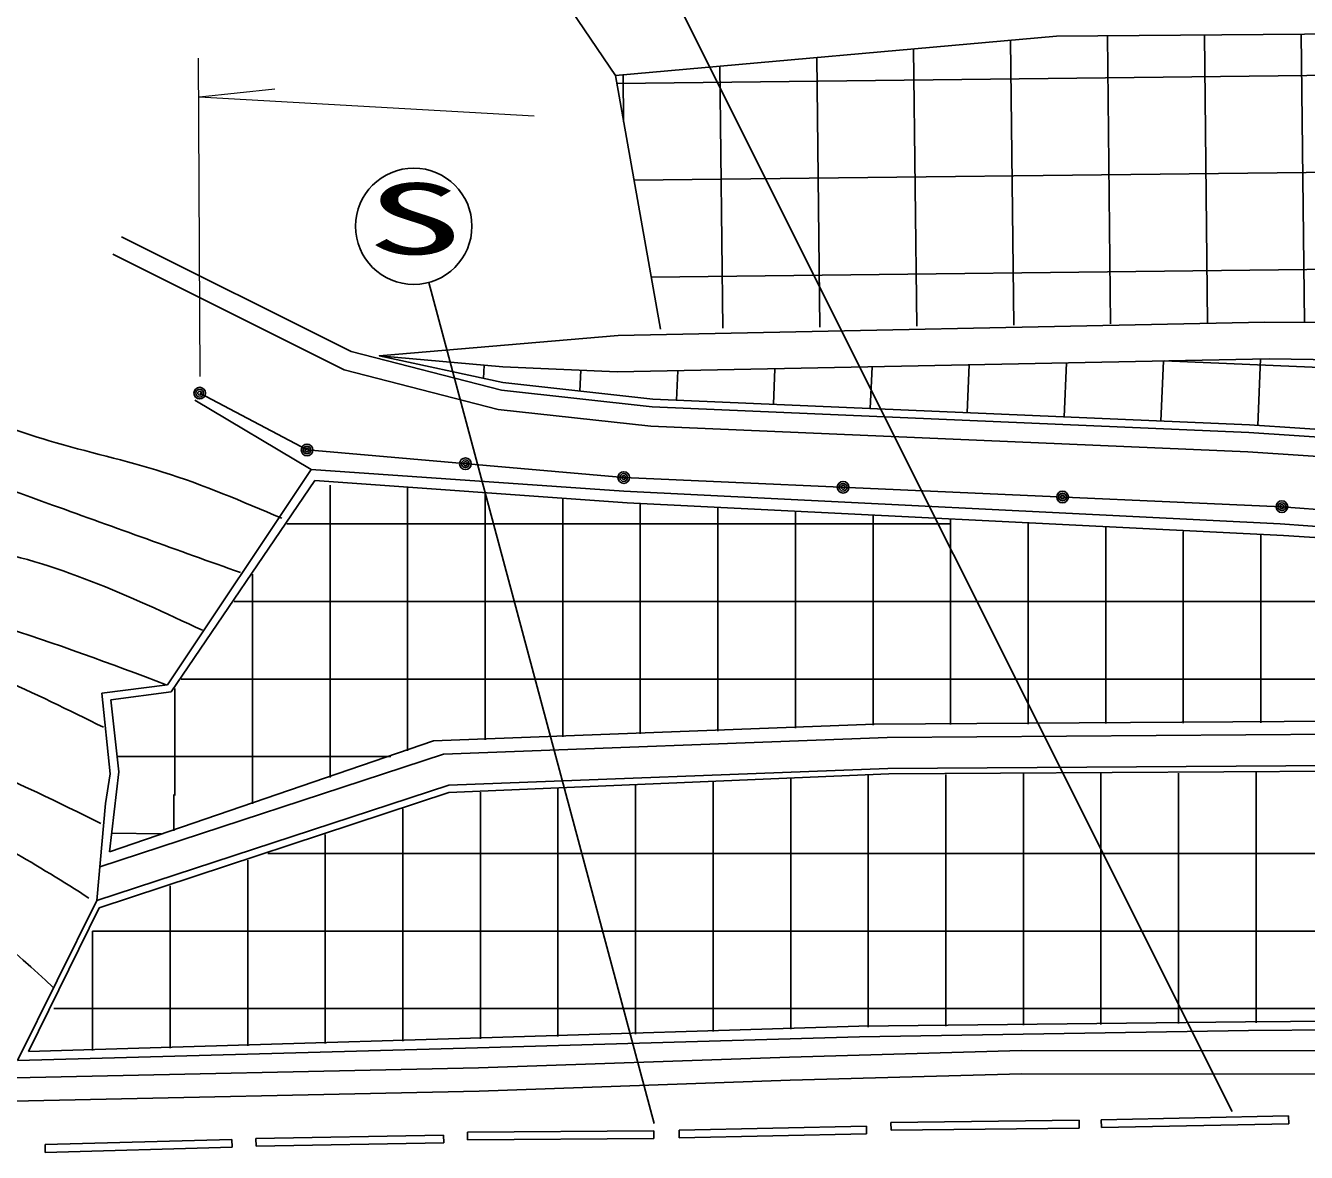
# Model space of a CAD drawing. Units: millimetres, scale not verified. Extents: x 40000 to 680000, y 20000 to 380000.
# Drawn here: x 413512 to 446538, y 287217 to 316265 of the extents above; entities that cross this region are included whole.
import ezdxf
from ezdxf.enums import TextEntityAlignment as Align

# ---------------------------------------------------------------- set-up
doc = ezdxf.new("R2010")
doc.units = ezdxf.units.MM
doc.header["$LTSCALE"] = 1000
for name, color, linetype, lineweight in [('M-BGD', 7, 'Continuous', 25), ('M-STR-HTXT', 7, 'Continuous', 13), ('M-STR-STRC', 7, 'Continuous', 25)]:
    doc.layers.add(name, color=color, linetype=linetype, lineweight=lineweight)
doc.styles.add('ＭＳ ゴシック', font='')
doc.styles.get('ＭＳ ゴシック').set_extended_font_data('MS Gothic')

msp = doc.modelspace()

# ---------------------------------------------------------------- hatches: boundary and pattern name
at = {"layer": 'M-BGD'}
h = msp.add_hatch(dxfattribs=at)
h.set_pattern_fill('USER', color=256, style=0, pattern_type=2)
h.set_pattern_definition([(180.651, (433776, 327330), (28.41, -2499.84), []), (90.651, (433776, 327330), (-2499.84, -28.41), [])])
h.paths.add_polyline_path([(428719, 314977), (440095, 315991), (455003, 316112), (469025, 315334), (477709, 307290), (463220, 308508), (445456, 308620), (429882, 308443)])
h = msp.add_hatch(dxfattribs=at)
h.set_pattern_fill('USER', color=256, style=0, pattern_type=2)
h.set_pattern_definition([(177.5263, (431227, 328143), (-107.9, -2497.67), []), (87.5263, (431227, 328143), (-2497.67, 107.9), [])])
h.paths.add_polyline_path([(422630, 307753), (425821, 307465), (428769, 307338), (445580, 307678), (463208, 307412), (477403, 306485), (482703, 300438), (474919, 302701), (469214, 303790), (455451, 305288), (445067, 305973), (429687, 306637), (425821, 307062)])

# ---------------------------------------------------------------- linework, layer by layer
for p, q in [((417878, 306610), (420874, 304823)), ((420769, 305325), (418002, 306790)), ((428936, 304615), (420769, 305325)), ((417171, 299274), (420874, 304823)), ((417262, 299092), (420969, 304540)), ((420874, 304823), (428935, 304261)), ((420969, 304540), (429026, 303965)), ((445906, 303863), (428936, 304615)), ((421363, 304420), (421363, 302420)), ((423363, 304348), (423363, 302420)), ((425363, 304205), (425363, 302420)), ((428935, 304261), (445862, 303419)), ((427363, 304062), (427363, 302420)), ((429026, 303965), (445947, 303120)), ((429363, 303926), (429363, 302420)), ((456190, 303063), (445906, 303863)), ((431363, 303826), (431363, 302420)), ((433363, 303726), (433363, 300420)), ((435363, 303626), (435363, 300420)), ((437363, 303527), (437363, 300420)), ((420248, 303420), (422363, 303420)), ((422363, 303420), (424363, 303420)), ((424363, 303420), (426363, 303420)), ((426363, 303420), (428363, 303420)), ((428363, 303420), (430363, 303420)), ((430363, 303420), (437363, 303420)), ((439363, 303427), (439363, 300420)), ((441363, 303327), (441363, 300420)), ((443363, 303227), (443363, 300420)), ((445862, 303419), (455769, 302734)), ((445363, 303127), (445363, 300420)), ((445947, 303120), (455731, 302506)), ((421363, 302420), (421363, 300420)), ((423363, 302420), (423363, 300420)), ((425363, 302420), (425363, 300420)), ((427363, 302420), (427363, 300420)), ((429363, 302420), (429363, 300420)), ((431363, 302420), (431363, 300420)), ((419363, 302120), (419363, 300420)), ((418887, 301420), (420363, 301420)), ((420363, 301420), (422363, 301420)), ((422363, 301420), (424363, 301420)), ((424363, 301420), (426363, 301420)), ((426363, 301420), (428363, 301420)), ((428363, 301420), (430363, 301420)), ((430363, 301420), (432363, 301420)), ((432363, 301420), (434363, 301420)), ((434363, 301420), (436363, 301420)), ((436363, 301420), (438363, 301420)), ((438363, 301420), (440363, 301420)), ((440363, 301420), (442363, 301420)), ((442363, 301420), (444363, 301420)), ((444363, 301420), (446363, 301420)), ((446363, 301420), (448363, 301420)), ((419363, 300420), (419363, 298420)), ((421363, 300420), (421363, 298420)), ((423363, 300420), (423363, 297569)), ((425363, 300420), (425363, 297855)), ((427363, 300420), (427363, 297930)), ((429363, 300420), (429363, 298005)), ((431363, 300420), (431363, 298080)), ((433363, 300420), (433363, 298155)), ((435363, 300420), (435363, 298232)), ((437363, 300420), (437363, 298245)), ((439363, 300420), (439363, 298257)), ((441363, 300420), (441363, 298270)), ((443363, 300420), (443363, 298282)), ((445363, 300420), (445363, 298295)), ((415480, 299053), (417171, 299274)), ((417527, 299420), (420363, 299420)), ((420363, 299420), (422363, 299420)), ((422363, 299420), (424363, 299420)), ((424363, 299420), (426363, 299420)), ((426363, 299420), (428363, 299420)), ((428363, 299420), (430363, 299420)), ((430363, 299420), (432363, 299420)), ((432363, 299420), (434363, 299420)), ((434363, 299420), (436363, 299420)), ((436363, 299420), (438363, 299420)), ((438363, 299420), (440363, 299420)), ((440363, 299420), (442363, 299420)), ((442363, 299420), (444363, 299420)), ((444363, 299420), (446363, 299420)), ((446363, 299420), (448363, 299420)), ((415697, 296974), (415480, 299053)), ((415713, 298880), (417262, 299092)), ((417363, 299180), (417363, 296420)), ((415915, 297030), (415713, 298880)), ((419363, 298420), (419363, 296199)), ((421363, 298420), (421363, 296884)), ((435396, 298256), (424030, 297829)), ((460260, 298411), (435396, 298256)), ((424284, 297481), (435727, 297916)), ((435727, 297916), (460294, 298083)), ((424030, 297829), (415673, 294968)), ((415426, 294575), (424284, 297481)), ((415895, 297420), (418363, 297420)), ((418363, 297420), (420363, 297420)), ((420363, 297420), (422928, 297420)), ((435745, 297116), (460271, 297283)), ((415569, 296215), (415697, 296974)), ((415673, 294968), (415915, 297030)), ((424426, 296686), (435745, 297116)), ((424429, 296497), (435774, 296976)), ((435240, 296929), (435240, 293923)), ((435774, 296976), (460295, 297117)), ((437240, 296961), (437240, 293923)), ((439240, 296972), (439240, 293923)), ((441240, 296984), (441240, 293923)), ((443240, 296995), (443240, 293923)), ((445240, 297007), (445240, 293923)), ((415351, 293709), (424426, 296686)), ((427240, 296592), (427240, 293923)), ((429240, 296676), (429240, 293923)), ((431240, 296760), (431240, 293923)), ((433240, 296845), (433240, 293923)), ((415413, 293521), (424429, 296497)), ((417338, 296443), (417338, 295510)), ((425240, 296507), (425240, 293923)), ((415351, 293709), (415569, 296215)), ((423240, 296073), (423240, 293923)), ((415729, 295443), (417012, 295426)), ((421240, 295413), (421240, 293923)), ((419756, 294923), (422240, 294923)), ((422240, 294923), (424240, 294923)), ((424240, 294923), (426240, 294923)), ((426240, 294923), (428240, 294923)), ((428240, 294923), (430240, 294923)), ((430240, 294923), (432240, 294923)), ((432240, 294923), (434240, 294923)), ((434240, 294923), (436240, 294923)), ((436240, 294923), (438240, 294923)), ((438240, 294923), (440240, 294923)), ((440240, 294923), (442240, 294923)), ((442240, 294923), (444240, 294923)), ((444240, 294923), (446240, 294923)), ((446240, 294923), (448240, 294923)), ((419240, 294753), (419240, 291923)), ((417240, 294092), (417240, 291923)), ((413304, 289582), (415351, 293709)), ((421240, 293923), (421240, 291923)), ((423240, 293923), (423240, 291923)), ((425240, 293923), (425240, 291923)), ((427240, 293923), (427240, 291923)), ((429240, 293923), (429240, 291923)), ((431240, 293923), (431240, 291923)), ((433240, 293923), (433240, 291923)), ((435240, 293923), (435240, 291923)), ((437240, 293923), (437240, 291923)), ((439240, 293923), (439240, 291923)), ((441240, 293923), (441240, 291923)), ((443240, 293923), (443240, 291923)), ((445240, 293923), (445240, 291923)), ((413583, 289816), (415413, 293521)), ((415240, 292923), (415240, 289842)), ((415240, 292923), (418240, 292923)), ((418240, 292923), (420240, 292923)), ((420240, 292923), (422240, 292923)), ((422240, 292923), (424240, 292923)), ((424240, 292923), (426240, 292923)), ((426240, 292923), (428240, 292923)), ((428240, 292923), (430240, 292923)), ((430240, 292923), (432240, 292923)), ((432240, 292923), (434240, 292923)), ((434240, 292923), (436240, 292923)), ((436240, 292923), (438240, 292923)), ((438240, 292923), (440240, 292923)), ((440240, 292923), (442240, 292923)), ((442240, 292923), (444240, 292923)), ((444240, 292923), (446240, 292923)), ((446240, 292923), (448240, 292923)), ((417240, 291923), (417240, 289902)), ((419240, 291923), (419240, 289962)), ((421240, 291923), (421240, 290022)), ((423240, 291923), (423240, 290082)), ((425240, 291923), (425240, 290142)), ((427240, 291923), (427240, 290204)), ((429240, 291923), (429240, 290266)), ((431240, 291923), (431240, 290329)), ((433240, 291923), (433240, 290391)), ((435240, 291923), (435240, 290449)), ((437240, 291923), (437240, 290471)), ((439240, 291923), (439240, 290494)), ((441240, 291923), (441240, 290516)), ((443240, 291923), (443240, 290538)), ((445240, 291923), (445240, 290560)), ((414240, 290923), (416240, 290923)), ((416240, 290923), (418240, 290923)), ((418240, 290923), (420240, 290923)), ((420240, 290923), (422240, 290923)), ((422240, 290923), (424240, 290923)), ((424240, 290923), (426240, 290923)), ((426240, 290923), (428240, 290923)), ((428240, 290923), (430240, 290923)), ((430240, 290923), (432240, 290923)), ((432240, 290923), (434240, 290923)), ((434240, 290923), (436240, 290923)), ((436240, 290923), (438240, 290923)), ((438240, 290923), (440240, 290923)), ((440240, 290923), (442240, 290923)), ((442240, 290923), (444240, 290923)), ((444240, 290923), (446240, 290923)), ((454543, 290648), (444972, 290581)), ((446240, 290923), (448240, 290923)), ((434999, 290470), (424986, 290158)), ((444972, 290581), (434999, 290470)), ((445043, 290362), (435018, 290196)), ((454547, 290413), (445043, 290362)), ((424986, 290158), (413583, 289816)), ((435018, 290196), (425167, 289916)), ((425167, 289916), (413304, 289582)), ((425193, 289397), (433209, 289675)), ((433209, 289675), (439192, 289843)), ((439192, 289843), (447154, 289833)), ((413237, 289139), (425193, 289397)), ((425210, 288797), (433227, 289076)), ((433227, 289076), (439200, 289243)), ((439200, 289243), (447153, 289233)), ((413183, 288538), (425210, 288797)), ((440679, 288045), (435827, 287987)), ((435827, 287987), (435830, 287787)), ((440681, 287845), (440679, 288045)), ((446081, 288157), (441249, 288060)), ((441249, 288060), (441253, 287860)), ((446085, 287957), (446081, 288157)), ((424292, 287659), (419450, 287577)), ((424296, 287459), (424292, 287659)), ((429710, 287773), (424906, 287740)), ((424906, 287740), (424908, 287540)), ((429711, 287573), (429710, 287773)), ((435194, 287895), (430364, 287789)), ((430364, 287789), (430368, 287590)), ((430368, 287590), (435199, 287695)), ((435199, 287695), (435194, 287895)), ((435830, 287787), (440681, 287845)), ((441253, 287860), (446085, 287957)), ((418832, 287548), (414014, 287417)), ((414014, 287417), (414020, 287217)), ((414020, 287217), (418837, 287348)), ((418837, 287348), (418832, 287548)), ((419450, 287577), (419454, 287377)), ((419454, 287377), (424296, 287459)), ((424908, 287540), (429711, 287573))]:
    msp.add_line(p, q, dxfattribs=at)
for points in [[(429882, 308443), (428719, 314977), (427600, 316639), (434623, 323692), (444835, 323780), (450836, 324392), (459649, 323750), (463449, 323734)], [(428719, 314977), (440095, 315991), (455003, 316112), (464277, 315613), (469025, 315334)], [(415989, 310822), (421904, 307860), (425785, 306865), (429671, 306438), (445056, 305773), (455310, 305097)], [(415765, 310375), (421728, 307389), (425696, 306372), (429633, 305939), (445029, 305274), (455277, 304598)], [(428791, 308279), (445456, 308620), (463220, 308508), (477709, 307290)], [(477403, 306485), (463208, 307412), (445580, 307678), (428769, 307338), (425821, 307465), (422630, 307753), (428791, 308279)], [(422630, 307753), (425821, 307062), (429687, 306637), (445067, 305973), (455451, 305288)]]:
    msp.add_lwpolyline(points, dxfattribs=at)
for centre, radius in [((418002, 306790), 150), ((418002, 306790), 100), ((418002, 306790), 50), ((420769, 305325), 150), ((420769, 305325), 100), ((420769, 305325), 50), ((424853, 304970), 150), ((424853, 304970), 100), ((424853, 304970), 50), ((428936, 304615), 150), ((428936, 304615), 100), ((428936, 304615), 50), ((434593, 304364), 150), ((434593, 304364), 100), ((434593, 304364), 50), ((440250, 304113), 150), ((440250, 304113), 100), ((440250, 304113), 50), ((445906, 303863), 150), ((445906, 303863), 100), ((445906, 303863), 50)]:
    msp.add_circle(centre, radius, dxfattribs=at)
for points, knots in [([(415518, 298177), (413727, 299063), (411937, 299948), (410060, 300410), (408160, 300878), (406171, 300911), (404106, 300844), (402662, 300798), (401180, 300702), (399950, 301216), (398644, 301762), (397621, 302995), (396415, 303883), (395030, 304903), (393404, 305468), (391763, 305930), (389304, 306622), (386812, 307083), (384320, 307543)], [0, 0, 0, 0, 1, 1, 1, 2, 2, 2, 3, 3, 3, 4, 4, 4, 5, 5, 5, 6, 6, 6, 6]), ([(417140, 299273), (415703, 299813), (414266, 300352), (412805, 300803), (411864, 301093), (410914, 301347), (409958, 301610), (408503, 302012), (407034, 302437), (405538, 302460), (404506, 302477), (403462, 302302), (402435, 302418), (401590, 302513), (400756, 302804), (400013, 303225), (399199, 303687), (398493, 304303), (397761, 304883), (396933, 305538), (396072, 306145), (395211, 306753)], [0, 0, 0, 0, 1, 1, 1, 2, 2, 2, 3, 3, 3, 4, 4, 4, 5, 5, 5, 6, 6, 6, 7, 7, 7, 7]), ([(415456, 295696), (414356, 296240), (413256, 296784), (412107, 297247), (410607, 297851), (409023, 298316), (407455, 298487), (405696, 298679), (403958, 298500), (402059, 298239), (401034, 298099), (399962, 297934), (399144, 298301), (398257, 298699), (397669, 299720), (396973, 300596), (396038, 301773), (394909, 302689), (393624, 303201), (392061, 303824), (390267, 303849), (388538, 304069), (386984, 304267), (385483, 304622), (384010, 305062), (382340, 305560), (380706, 306168), (378862, 306116), (377484, 306078), (375988, 305671), (375203, 304690), (374631, 303975), (374437, 302956), (374025, 302085), (373610, 301207), (372974, 300479), (372288, 299790), (371421, 298920), (370472, 298112), (369373, 297619), (368357, 297163), (367213, 296975), (366086, 296937), (365106, 296903), (364138, 296982), (363170, 297061)], [0, 0, 0, 0, 1, 1, 1, 2, 2, 2, 3, 3, 3, 4, 4, 4, 5, 5, 5, 6, 6, 6, 7, 7, 7, 8, 8, 8, 9, 9, 9, 10, 10, 10, 11, 11, 11, 12, 12, 12, 13, 13, 13, 14, 14, 14, 15, 15, 15, 15]), ([(418075, 300676), (416175, 301561), (414276, 302447), (412252, 302800), (411216, 302981), (410148, 303022), (409108, 303225), (407880, 303465), (406692, 303930), (405453, 304033), (404467, 304115), (403449, 303967), (402478, 304160), (401573, 304340), (400708, 304816), (400013, 305435), (399757, 305663), (399524, 305911), (399290, 306158)], [0, 0, 0, 0, 1, 1, 1, 2, 2, 2, 3, 3, 3, 4, 4, 4, 5, 5, 5, 6, 6, 6, 6]), ([(419052, 302163), (417442, 302741), (415831, 303319), (414207, 303905), (412709, 304447), (411199, 304996), (409618, 305138), (408215, 305264), (406756, 305070), (405410, 305393), (404589, 305590), (403810, 305980), (403030, 306370)], [0, 0, 0, 0, 1, 1, 1, 2, 2, 2, 3, 3, 3, 4, 4, 4, 4]), ([(420115, 303565), (419106, 303996), (418097, 304427), (417055, 304755), (416089, 305059), (415094, 305274), (414122, 305563), (413289, 305810), (412473, 306111), (411657, 306413)], [0, 0, 0, 0, 1, 1, 1, 2, 2, 2, 3, 3, 3, 3]), ([(415146, 293774), (413825, 294608), (412505, 295443), (411052, 295944), (409344, 296533), (407453, 296661), (405656, 296689), (403994, 296714), (402412, 296653), (400632, 296316), (399448, 296092), (398176, 295746), (397283, 296192), (396532, 296568), (396049, 297505), (395484, 298363), (394683, 299580), (393717, 300638), (392507, 301030), (391114, 301482), (389397, 301048), (387918, 301402), (387025, 301616), (386219, 302116), (385375, 302519), (384325, 303020), (383218, 303371), (382087, 303573), (380845, 303796), (379574, 303840), (378304, 303883)], [0, 0, 0, 0, 1, 1, 1, 2, 2, 2, 3, 3, 3, 4, 4, 4, 5, 5, 5, 6, 6, 6, 7, 7, 7, 8, 8, 8, 9, 9, 9, 10, 10, 10, 10]), ([(414215, 291479), (413200, 292416), (412185, 293354), (410990, 293898), (409660, 294503), (408106, 294621), (406587, 294766), (404886, 294928), (403229, 295122), (401563, 294828), (400294, 294604), (399020, 294097), (397779, 294270), (396960, 294384), (396155, 294795), (395484, 295324), (394442, 296146), (393723, 297255), (393004, 298363)], [0, 0, 0, 0, 1, 1, 1, 2, 2, 2, 3, 3, 3, 4, 4, 4, 5, 5, 5, 6, 6, 6, 6])]:
    msp.add_open_spline(points, degree=3, knots=knots, dxfattribs=at)
at = {"layer": 'M-STR-HTXT'}
for p, q in [((418013, 307216), (417970, 315426)), ((417991, 314425), (426629, 313942)), ((417992, 314425), (419938, 314639))]:
    msp.add_line(p, q, dxfattribs=at)
at = {"layer": 'M-STR-STRC'}
for p, q in [((444622, 288275), (428626, 320249)), ((429717, 287962), (423909, 309643))]:
    msp.add_line(p, q, dxfattribs=at)
msp.add_circle((423521, 311092), 1500, dxfattribs=at)

# ---------------------------------------------------------------- texts
at = {"layer": 'M-STR-STRC', "style": 'ＭＳ ゴシック', "width": 2}
msp.add_text('S', height=1833, dxfattribs=at).set_placement((422296, 309819), align=Align.BOTTOM_LEFT)

doc.saveas('drawing.dxf')
